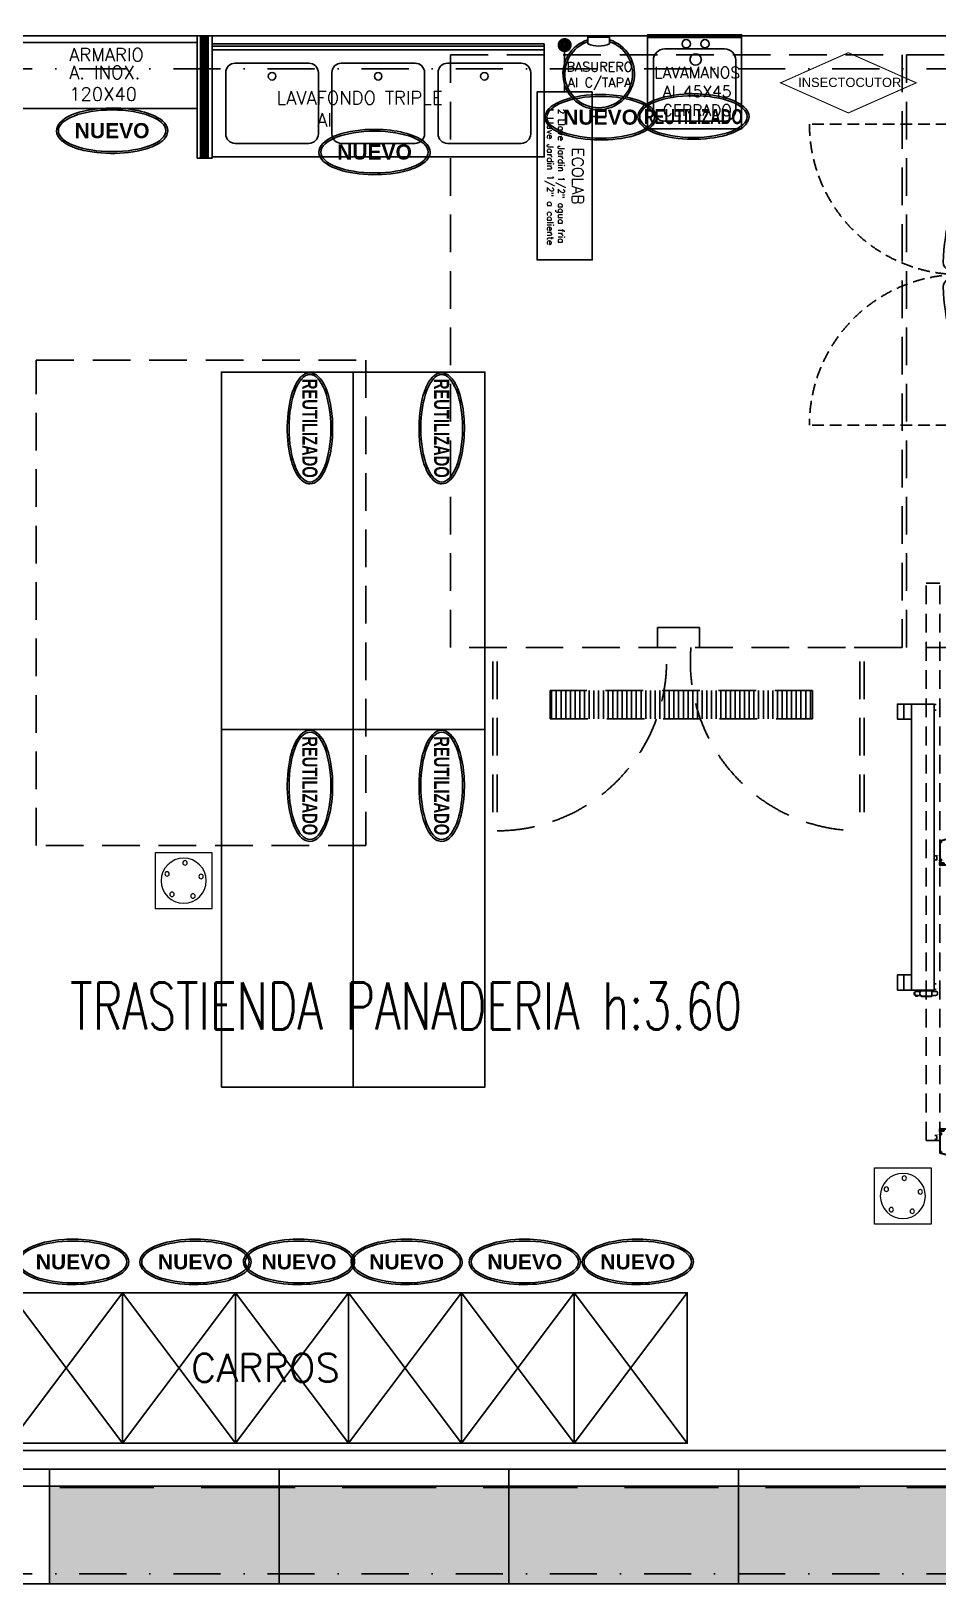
# Model space of a CAD drawing. Header units: millimetres. Extents: x 340 to 1003762, y 22 to 362022.
# Drawn here: x 556993 to 561811, y 283004 to 291257 of the extents above; entities that cross this region are included whole.
import ezdxf
from ezdxf.enums import TextEntityAlignment as Align

# ---------------------------------------------------------------- set-up
doc = ezdxf.new("R2010")
doc.units = ezdxf.units.MM
for name, pattern in [('LSBB_P_002 - PLANTA 1° NIVEL SALA DE VENTAS$0$000_ALTILLO PROPUESTA$0$HIDDEN', [0.375, 0.25, -0.125]), ('LSBB_P_002 - PLANTA 1° NIVEL SALA DE VENTAS$0$CONTINUOS', [0]), ('LSBB_P_002 - PLANTA 1° NIVEL SALA DE VENTAS$0$DASHDOT2', [0.5, 0.25, -0.125, 0, -0.125]), ('LSBB_P_002 - PLANTA 1° NIVEL SALA DE VENTAS$0$DASHED', [0.75, 0.5, -0.25]), ('LSBB_P_002 - PLANTA 1° NIVEL SALA DE VENTAS$0$HIDDEN', [0.375, 0.25, -0.125]), ('LSBB_P_002 - PLANTA 1° NIVEL SALA DE VENTAS$0$HIDDEN2', [0.1875, 0.125, -0.0625])]:
    doc.linetypes.add(name, pattern=pattern)
for name, color, linetype in [('A-DEMOLICION SV', 40, 'Continuous'), ('LSBB_P_002 - PLANTA 1° NIVEL SALA DE VENTAS$0$A-ACTIVOS NUEVOS', 20, 'Continuous'), ('LSBB_P_002 - PLANTA 1° NIVEL SALA DE VENTAS$0$A-ACTIVOS REUTILIZADOS', 7, 'Continuous'), ('LSBB_P_002 - PLANTA 1° NIVEL SALA DE VENTAS$0$A-Artefactos', 8, 'Continuous'), ('LSBB_P_002 - PLANTA 1° NIVEL SALA DE VENTAS$0$A-DEMOLICIONES', 30, 'LSBB_P_002 - PLANTA 1° NIVEL SALA DE VENTAS$0$DASHED'), ('LSBB_P_002 - PLANTA 1° NIVEL SALA DE VENTAS$0$A-Equipamiento acero inox', 8, 'Continuous'), ('LSBB_P_002 - PLANTA 1° NIVEL SALA DE VENTAS$0$A-GONDOLAS', 1, 'Continuous'), ('LSBB_P_002 - PLANTA 1° NIVEL SALA DE VENTAS$0$A-INSECTOCUTOR', 1, 'Continuous'), ('LSBB_P_002 - PLANTA 1° NIVEL SALA DE VENTAS$0$A-LAYOUT', 7, 'Continuous'), ('LSBB_P_002 - PLANTA 1° NIVEL SALA DE VENTAS$0$A-MOBILIARIO', 8, 'Continuous'), ('LSBB_P_002 - PLANTA 1° NIVEL SALA DE VENTAS$0$A-PILETAS NUEVAS', 8, 'Continuous'), ('LSBB_P_002 - PLANTA 1° NIVEL SALA DE VENTAS$0$A-PUERTAS NUEVAS', 10, 'Continuous'), ('LSBB_P_002 - PLANTA 1° NIVEL SALA DE VENTAS$0$A-SE CONSTRUYE RELLENO', 10, 'LSBB_P_002 - PLANTA 1° NIVEL SALA DE VENTAS$0$CONTINUOS'), ('LSBB_P_002 - PLANTA 1° NIVEL SALA DE VENTAS$0$A-TABIQUE', 3, 'Continuous'), ('LSBB_P_002 - PLANTA 1° NIVEL SALA DE VENTAS$0$A-Textos', 2, 'Continuous'), ('LSBB_P_002 - PLANTA 1° NIVEL SALA DE VENTAS$0$A-TRAS-EQPM', 8, 'Continuous'), ('LSBB_P_002 - PLANTA 1° NIVEL SALA DE VENTAS$0$CENEFA', 6, 'LSBB_P_002 - PLANTA 1° NIVEL SALA DE VENTAS$0$HIDDEN'), ('LSBB_P_002 - PLANTA 1° NIVEL SALA DE VENTAS$0$EJES', 8, 'LSBB_P_002 - PLANTA 1° NIVEL SALA DE VENTAS$0$DASHDOT2'), ('LSBB_P_002 - PLANTA 1° NIVEL SALA DE VENTAS$0$LAYOUT$0$A-SALA-HATCH-FERRETERIA', 130, 'Continuous'), ('LSBB_P_002 - PLANTA 1° NIVEL SALA DE VENTAS$0$LLAVES ECOLAB', 90, 'Continuous'), ('LSBB_P_002 - PLANTA 1° NIVEL SALA DE VENTAS$0$MUROS', 5, 'Continuous'), ('LSBB_P_002 - PLANTA 1° NIVEL SALA DE VENTAS$0$PUERTAS', 2, 'Continuous'), ('LSBB_P_002 - PLANTA 1° NIVEL SALA DE VENTAS$0$TABIQUE', 3, 'Continuous')]:
    doc.layers.add(name, color=color, linetype=linetype)
doc.styles.add('LSBB_P_002 - PLANTA 1° NIVEL SALA DE VENTAS$0$ARIAL', font='')
doc.styles.add('LSBB_P_002 - PLANTA 1° NIVEL SALA DE VENTAS$0$ROMANS', font='romans')
doc.styles.add('LSBB_P_002 - PLANTA 1° NIVEL SALA DE VENTAS$0$SANSSERIF', font='sas_____.pfb')
doc.styles.get('LSBB_P_002 - PLANTA 1° NIVEL SALA DE VENTAS$0$ARIAL').set_extended_font_data('Arial', bold=True)

# ---------------------------------------------------------------- blocks, each defined once
blk = doc.blocks.new('LSBB_P_002 - PLANTA 1° NIVEL SALA DE VENTAS$0$A$C6D5A0C58')
at = {"layer": 'LSBB_P_002 - PLANTA 1° NIVEL SALA DE VENTAS$0$A-ACTIVOS REUTILIZADOS', "extrusion": (0, 0, -1)}
blk.add_ellipse((0, 0), major_axis=(0.2855, 0), ratio=0.388575, dxfattribs=at)
at = {"layer": 'LSBB_P_002 - PLANTA 1° NIVEL SALA DE VENTAS$0$A-ACTIVOS REUTILIZADOS'}
blk.add_open_spline([(0.2955, 0), (0.2955, -0.021), (0.2828, -0.0409), (0.2407, -0.0737), (0.2108, -0.0875), (0.0693, -0.1291), (-0.0893, -0.1272), (-0.2453, -0.0748), (-0.2842, -0.048), (-0.3027, 0.019), (-0.2777, 0.0523), (-0.188, 0.0987), (-0.1218, 0.1143), (0.0524, 0.1263), (0.163, 0.1102), (0.2698, 0.0572), (0.2955, 0.0303), (0.2955, 0)], degree=3, knots=[0, 0, 0, 0, 0.461791, 0.461791, 0.923583, 0.923583, 2.283227, 2.283227, 3.034626, 3.034626, 3.786024, 3.786024, 4.537423, 4.537423, 5.618495, 5.618495, 6.283185, 6.283185, 6.283185, 6.283185], dxfattribs=at)
at = {"layer": 'LSBB_P_002 - PLANTA 1° NIVEL SALA DE VENTAS$0$A-ACTIVOS REUTILIZADOS', "style": 'LSBB_P_002 - PLANTA 1° NIVEL SALA DE VENTAS$0$ARIAL', "width": 0.7}
blk.add_text('REUTILIZADO', height=0.08, dxfattribs=at).set_placement((0, 0), align=Align.MIDDLE_CENTER)
blk = doc.blocks.new('LSBB_P_002 - PLANTA 1° NIVEL SALA DE VENTAS$0$A$C73AD46B8')
for p, q in [((0.5695, 0), (0.5695, 1.7641)), ((0.5875, 0), (0.5875, 1.7641))]:
    blk.add_line(p, q)
blk.add_lwpolyline([(0.6, 0), (0.6, 1.7641), (0, 1.7641), (0, 0), (0.6, 0)])
for points in [[(0.4977, 1.6424), (0.4977, 1.25, -0.414214), (0.4477, 1.2), (0.1218, 1.2, -0.414214), (0.0718, 1.25), (0.0718, 1.6424, -0.414214), (0.1218, 1.6924), (0.4477, 1.6924, -0.414214)], [(0.4977, 0.6859), (0.4977, 1.0782, 0.414214), (0.4477, 1.1282), (0.1218, 1.1282, 0.414214), (0.0718, 1.0782), (0.0718, 0.6859, 0.414214), (0.1218, 0.6359), (0.4477, 0.6359, 0.414214)], [(0.4977, 0.1218), (0.4977, 0.5141, 0.414214), (0.4477, 0.5641), (0.1218, 0.5641, 0.414214), (0.0718, 0.5141), (0.0718, 0.1218, 0.414214), (0.1218, 0.0718), (0.4477, 0.0718, 0.414214)]]:
    blk.add_lwpolyline(points, format="xyb", close=True)
for centre in [(0.4281, 1.4462), (0.4281, 0.8821), (0.4281, 0.3179)]:
    blk.add_circle(centre, 0.02)
at = {"insert": (0.3484, 2.2058), "char_height": 0.07, "width": 1.7605, "attachment_point": 1, "rotation": 270, "style": 'LSBB_P_002 - PLANTA 1° NIVEL SALA DE VENTAS$0$ROMANS'}
blk.add_mtext('\\pi0.78383;LAVAFONDO TRIPLE\\P\\pi0.42358;            AI', dxfattribs=at)
blk = doc.blocks.new('LSBB_P_002 - PLANTA 1° NIVEL SALA DE VENTAS$0$Basurero a.inox con tapa')
at = {"layer": 'LSBB_P_002 - PLANTA 1° NIVEL SALA DE VENTAS$0$A-TRAS-EQPM'}
blk.add_lwpolyline([(36217.61, -6637.72), (36217.61, -6645.33), (36213.95, -6645.33), (36213.95, -6637.72)], close=True, dxfattribs=at)
blk.add_lwpolyline([(36252.54, -6635.72), (36256.2, -6635.72), (36256.2, -6647.33), (36252.54, -6647.33)], dxfattribs=at)
at = {"layer": 'LSBB_P_002 - PLANTA 1° NIVEL SALA DE VENTAS$0$A-TRAS-EQPM', "ltscale": 3}
for radius, start, end in [(19, 17.78704, 342.21296), (18, 18.81122, 341.18878)]:
    blk.add_arc((36236.61, -6641.52), radius, start, end, dxfattribs=at)
at = {"layer": 'LSBB_P_002 - PLANTA 1° NIVEL SALA DE VENTAS$0$A-TRAS-EQPM'}
blk.add_arc((36266.36, -6641.52), 14.99, 157.22119, 202.77881, dxfattribs=at)
blk = doc.blocks.new('LSBB_P_002 - PLANTA 1° NIVEL SALA DE VENTAS$0$BAS')
at = {"layer": 'LSBB_P_002 - PLANTA 1° NIVEL SALA DE VENTAS$0$A-TRAS-EQPM', "linetype": 'Continuous', "extrusion": (0, 0, -1), "xscale": 0.01, "yscale": 0.01, "zscale": -0.01}
blk.add_blockref('LSBB_P_002 - PLANTA 1° NIVEL SALA DE VENTAS$0$Basurero a.inox con tapa', (-813.2584, 115.2507), dxfattribs=at)
at = {"layer": 'LSBB_P_002 - PLANTA 1° NIVEL SALA DE VENTAS$0$A-MOBILIARIO', "ltscale": 0.25, "insert": (450.9047, 48.8395), "char_height": 0.05, "width": 1.146377, "attachment_point": 5, "rotation": 90, "style": 'LSBB_P_002 - PLANTA 1° NIVEL SALA DE VENTAS$0$ROMANS'}
blk.add_mtext('\\A1;BASURERO\\PAI C/TAPA', dxfattribs=at)
blk = doc.blocks.new('LSBB_P_002 - PLANTA 1° NIVEL SALA DE VENTAS$0$A$C529333AF')
at = {"layer": 'LSBB_P_002 - PLANTA 1° NIVEL SALA DE VENTAS$0$A-ACTIVOS NUEVOS', "extrusion": (0, 0, -1)}
blk.add_ellipse((0, 0), major_axis=(0.2855, 0), ratio=0.388575, dxfattribs=at)
at = {"layer": 'LSBB_P_002 - PLANTA 1° NIVEL SALA DE VENTAS$0$A-ACTIVOS NUEVOS'}
blk.add_open_spline([(0.2955, 0), (0.2955, -0.021), (0.2828, -0.0409), (0.2407, -0.0737), (0.2108, -0.0875), (0.0693, -0.1291), (-0.0893, -0.1272), (-0.2453, -0.0748), (-0.2842, -0.048), (-0.3027, 0.019), (-0.2777, 0.0523), (-0.188, 0.0987), (-0.1218, 0.1143), (0.0524, 0.1263), (0.163, 0.1102), (0.2698, 0.0572), (0.2955, 0.0303), (0.2955, 0)], degree=3, knots=[0, 0, 0, 0, 0.461791, 0.461791, 0.923583, 0.923583, 2.283227, 2.283227, 3.034626, 3.034626, 3.786024, 3.786024, 4.537423, 4.537423, 5.618495, 5.618495, 6.283185, 6.283185, 6.283185, 6.283185], dxfattribs=at)
at = {"layer": 'LSBB_P_002 - PLANTA 1° NIVEL SALA DE VENTAS$0$A-ACTIVOS NUEVOS', "insert": (0, 0), "char_height": 0.08, "attachment_point": 5, "style": 'LSBB_P_002 - PLANTA 1° NIVEL SALA DE VENTAS$0$ARIAL'}
blk.add_mtext_dynamic_manual_height_columns('NUEVO', width=0.536552, gutter_width=0.7, heights=[0], dxfattribs=at)
blk = doc.blocks.new('LSBB_P_002 - PLANTA 1° NIVEL SALA DE VENTAS$0$A$C5D5E3A85')
at = {"color": 0, "linetype": 'ByBlock', "extrusion": (-1, -4e-16, 0)}
for p, q in [((0.8506, 0.252), (0.8506, 0.232)), ((0.8726, 0.232), (0.8726, 0.252)), ((0.8446, 0.228), (0.8489, 0.228)), ((0.8446, 0.172), (0.8446, 0.228)), ((0.8496, 0.172), (0.8446, 0.172)), ((0.8476, 0.222), (0.8476, 0.174)), ((0.8736, 0.172), (0.8496, 0.172)), ((0.8506, 0.2307), (0.8506, 0.232)), ((0.8506, 0.172), (0.8506, 0.152)), ((0.8726, 0.2307), (0.8726, 0.232)), ((0.8726, 0.152), (0.8726, 0.172)), ((0.8796, 0.172), (0.8736, 0.172)), ((0.8742, 0.228), (0.8796, 0.228)), ((0.8756, 0.222), (0.8756, 0.174))]:
    blk.add_line(p, q, dxfattribs=at)
at = {"color": 0, "linetype": 'ByBlock'}
for p, q in [((0.9596, 0.32), (0.8796, 0.32)), ((2.3993, 0.32), (2.3193, 0.32)), ((2.3993, 0.28), (2.3193, 0.28)), ((2.3993, 0.16), (2.3993, 0.28)), ((0.8796, 0.16), (0.8796, 0.24)), ((0.0865, 0.1555), (0.0865, 0.146)), ((0.1069, 0.146), (0.0865, 0.146)), ((0.1069, 0.1555), (0.1069, 0.146)), ((0.8818, 0.16), (0.9118, 0.16)), ((0.8818, 0.1485), (0.8818, 0.16)), ((0.9118, 0.1485), (0.9118, 0.16)), ((1.572, 0.1555), (1.572, 0.146)), ((1.572, 0.146), (1.5924, 0.146)), ((1.5924, 0.1555), (1.5924, 0.146)), ((2.367, 0.1485), (2.367, 0.16)), ((2.397, 0.1485), (2.397, 0.16))]:
    blk.add_line(p, q, dxfattribs=at)
for p, q in [((0.8796, 0.28), (2.3993, 0.28)), ((0.8796, 0.16), (2.3993, 0.16))]:
    blk.add_line(p, q)
at = {"color": 8, "linetype": 'LSBB_P_002 - PLANTA 1° NIVEL SALA DE VENTAS$0$HIDDEN2', "ltscale": 0.8}
for p, q in [((0.0796, 0.2016), (3.0425, 0.2016)), ((0.0796, 0.2016), (0.0796, 0.13)), ((3.0425, 0.2016), (3.0425, 0.13)), ((0.0796, 0.13), (3.0425, 0.13)), ((0.1459, 0.08), (1.5425, 0.08))]:
    blk.add_line(p, q, dxfattribs=at)
at = {"color": 0, "linetype": 'ByBlock', "ltscale": 5}
for p, q in [((0.1425, 0), (0.1425, 0.08)), ((1.5425, 0), (1.5425, 0.08))]:
    blk.add_line(p, q, dxfattribs=at)
at = {"color": 0, "linetype": 'ByBlock'}
for points in [[(0.8796, 0.28), (0.8796, 0.355), (0.9596, 0.355), (0.9596, 0.28)], [(2.3193, 0.28), (2.3193, 0.355), (2.3993, 0.355), (2.3993, 0.28)], [(0.8796, 0.24), (0.8796, 0.28)]]:
    blk.add_lwpolyline(points, dxfattribs=at)
for points in [[(0.0134, 0.1225), (0.0208, 0.1225, -0.343826), (0.0212, 0.1221), (0.0212, 0.1214, -0.414214), (0.0208, 0.121), (0.0131, 0.121, 0.336332), (0.0129, 0.1209), (0.0022, 0.0826, 0.496634), (0.0027, 0.082), (0.0105, 0.082, 0.414214), (0.011, 0.0825), (0.011, 0.0865, -0.414214), (0.0125, 0.088), (0.0164, 0.088, -0.414214), (0.017, 0.0874), (0.017, 0.0871, -0.414214), (0.0164, 0.0865), (0.013, 0.0865, 0.414214), (0.0125, 0.086), (0.0125, 0.0825, 0.414214), (0.013, 0.082), (0.0189, 0.082, -0.414214), (0.0195, 0.0814), (0.0195, 0.0806, -0.414214), (0.0189, 0.08), (0.0014, 0.08, -0.496634), (0, 0.0819), (0.0132, 0.1289, -0.336332), (0.0146, 0.13), (0.125, 0.13, -0.414214), (0.1265, 0.1285), (0.1265, 0.1245, 0.414214), (0.127, 0.124), (0.13, 0.124, -0.414214), (0.1315, 0.1225), (0.1315, 0.1095, 0.414214), (0.132, 0.109), (0.138, 0.109, 0.674073), (0.1385, 0.1095), (0.1385, 0.1225, -0.414214), (0.14, 0.124), (0.141, 0.124, -0.414214), (0.1425, 0.1225), (0.1425, 0.0815, -0.414214), (0.141, 0.08), (0.1231, 0.08, -0.414214), (0.1225, 0.0806), (0.1225, 0.0814, -0.414214), (0.1231, 0.082), (0.129, 0.082, 0.414214), (0.1295, 0.0825), (0.1295, 0.086, 0.414214), (0.129, 0.0865), (0.1256, 0.0865, -0.414214), (0.125, 0.0871), (0.125, 0.0874, -0.414214), (0.1256, 0.088), (0.1295, 0.088, -0.414214), (0.131, 0.0865), (0.131, 0.0825, 0.414214), (0.1315, 0.082), (0.14, 0.082, 0.414214), (0.1405, 0.0825), (0.1405, 0.1065, 0.414214), (0.14, 0.107), (0.131, 0.107, -0.414214), (0.1295, 0.1085), (0.1295, 0.1215, 0.414214), (0.129, 0.122), (0.126, 0.122, -0.414214), (0.1245, 0.1235), (0.1245, 0.1275, 0.414214), (0.124, 0.128), (0.1195, 0.128, 0.414214), (0.119, 0.1275), (0.119, 0.1225, -0.414214), (0.1175, 0.121), (0.1106, 0.121, -0.414214), (0.11, 0.1216), (0.11, 0.1224, -0.414214), (0.1106, 0.123), (0.1165, 0.123, 0.414214), (0.117, 0.1235), (0.117, 0.1275, 0.414214), (0.1165, 0.128), (0.0153, 0.128, 0.336332), (0.0148, 0.1276), (0.0134, 0.1225)], [(1.6716, 0.1225), (1.6642, 0.1225, 0.343826), (1.6638, 0.1221), (1.6638, 0.1214, 0.414214), (1.6642, 0.121), (1.6719, 0.121, -0.336332), (1.6721, 0.1209), (1.6828, 0.0826, -0.496634), (1.6823, 0.082), (1.6745, 0.082, -0.414214), (1.674, 0.0825), (1.674, 0.0865, 0.414214), (1.6725, 0.088), (1.6686, 0.088, 0.414214), (1.668, 0.0874), (1.668, 0.0871, 0.414214), (1.6686, 0.0865), (1.672, 0.0865, -0.414214), (1.6725, 0.086), (1.6725, 0.0825, -0.414214), (1.672, 0.082), (1.6661, 0.082, 0.414214), (1.6655, 0.0814), (1.6655, 0.0806, 0.414214), (1.6661, 0.08), (1.6836, 0.08, 0.496634), (1.685, 0.0819), (1.6719, 0.1289, 0.336332), (1.6704, 0.13), (1.56, 0.13, 0.414214), (1.5585, 0.1285), (1.5585, 0.1245, -0.414214), (1.558, 0.124), (1.555, 0.124, 0.414214), (1.5535, 0.1225), (1.5535, 0.1095, -0.414214), (1.553, 0.109), (1.547, 0.109, -0.674073), (1.5465, 0.1095), (1.5465, 0.1225, 0.414214), (1.545, 0.124), (1.544, 0.124, 0.414214), (1.5425, 0.1225), (1.5425, 0.0815, 0.414214), (1.544, 0.08), (1.5619, 0.08, 0.414214), (1.5625, 0.0806), (1.5625, 0.0814, 0.414214), (1.5619, 0.082), (1.556, 0.082, -0.414214), (1.5555, 0.0825), (1.5555, 0.086, -0.414214), (1.556, 0.0865), (1.5594, 0.0865, 0.414214), (1.56, 0.0871), (1.56, 0.0874, 0.414214), (1.5594, 0.088), (1.5555, 0.088, 0.414214), (1.554, 0.0865), (1.554, 0.0825, -0.414214), (1.5535, 0.082), (1.545, 0.082, -0.414214), (1.5445, 0.0825), (1.5445, 0.1065, -0.414214), (1.545, 0.107), (1.554, 0.107, 0.414214), (1.5555, 0.1085), (1.5555, 0.1215, -0.414214), (1.556, 0.122), (1.559, 0.122, 0.414214), (1.5605, 0.1235), (1.5605, 0.1275, -0.414214), (1.561, 0.128), (1.5655, 0.128, -0.414214), (1.566, 0.1275), (1.566, 0.1225, 0.414214), (1.5675, 0.121), (1.5744, 0.121, 0.414214), (1.575, 0.1216), (1.575, 0.1224, 0.414214), (1.5744, 0.123), (1.5685, 0.123, -0.414214), (1.568, 0.1235), (1.568, 0.1275, -0.414214), (1.5685, 0.128), (1.6697, 0.128, -0.336332), (1.6702, 0.1276), (1.6716, 0.1225)]]:
    blk.add_lwpolyline(points, format="xyb", dxfattribs=at)
at = {"color": 0, "linetype": 'ByBlock', "const_width": 0.0017}
for points in [[(0.0812, 0.1565), (0.0869, 0.1565)], [(0.084, 0.1565), (0.084, 0.1289)], [(0.1123, 0.1565), (0.1066, 0.1565)], [(0.1094, 0.1565), (0.1094, 0.1289)], [(1.5665, 0.1565), (1.5723, 0.1565)], [(1.5694, 0.1565), (1.5694, 0.1289)], [(1.5977, 0.1565), (1.5919, 0.1565)], [(1.5948, 0.1565), (1.5948, 0.1289)]]:
    blk.add_lwpolyline(points, dxfattribs=at)
at = {"color": 0, "linetype": 'ByBlock'}
for points in [[(0.126, 0.1303), (0.126, 0.1303, -0.346184), (0.127, 0.1312), (0.14, 0.1312, -0.414214), (0.143, 0.1282), (0.143, 0.1241, 0.093021), (0.1412, 0.1244), (0.1398, 0.1244, 0.315183), (0.1375, 0.1221), (0.1375, 0.1221), (0.1382, 0.1221, -0.414214), (0.1385, 0.1218), (0.1385, 0.1191, -0.414214), (0.1365, 0.1171), (0.133, 0.1171, -0.414214), (0.1315, 0.1186), (0.1315, 0.1214, -0.414214), (0.1322, 0.1221), (0.1325, 0.1221, 0.414214), (0.133, 0.1226), (0.133, 0.1226, 0.414214), (0.1315, 0.1241), (0.13, 0.1241, -0.414214), (0.127, 0.1272), (0.127, 0.1292, 0.31619)], [(0.135, 0.1191), (0.1354, 0.1191, 0.414214), (0.1357, 0.1194), (0.1357, 0.1238, 0.414214), (0.1354, 0.1241), (0.135, 0.1241, 0.414214), (0.1347, 0.1238), (0.1347, 0.1194, 0.414214)], [(1.559, 0.1303), (1.559, 0.1303, 0.346184), (1.558, 0.1312), (1.545, 0.1312, 0.414214), (1.542, 0.1282), (1.542, 0.1241, -0.093021), (1.5438, 0.1244), (1.5453, 0.1244, -0.315183), (1.5475, 0.1221), (1.5475, 0.1221), (1.5468, 0.1221, 0.414214), (1.5465, 0.1218), (1.5465, 0.1191, 0.414214), (1.5485, 0.1171), (1.552, 0.1171, 0.414214), (1.5535, 0.1186), (1.5535, 0.1214, 0.414214), (1.5528, 0.1221), (1.5525, 0.1221, -0.414214), (1.552, 0.1226), (1.552, 0.1226, -0.414214), (1.5535, 0.1241), (1.555, 0.1241, 0.414214), (1.558, 0.1272), (1.558, 0.1292, -0.31619)], [(1.55, 0.1191), (1.5496, 0.1191, -0.414214), (1.5493, 0.1194), (1.5493, 0.1238, -0.414214), (1.5496, 0.1241), (1.55, 0.1241, -0.414214), (1.5503, 0.1238), (1.5503, 0.1194, -0.414214)]]:
    blk.add_lwpolyline(points, format="xyb", close=True, dxfattribs=at)
for centre, radius, start, end in [((0.8616, 0.252), 0.014, 90, 218.21321), ((0.8616, 0.252), 0.011, 90, 180), ((0.8616, 0.252), 0.014, 321.78679, 90), ((0.8616, 0.252), 0.011, 0, 90), ((0.8616, 0.222), 0.014, 0, 180), ((0.8496, 0.174), 0.002, 180, 270), ((0.8736, 0.174), 0.002, 270, 0), ((0.8616, 0.152), 0.011, 180, 0)]:
    blk.add_arc(centre, radius, start, end, dxfattribs=at)
blk = doc.blocks.new('LSBB_P_002 - PLANTA 1° NIVEL SALA DE VENTAS$0$PPL doble')
at = {"layer": 'LSBB_P_002 - PLANTA 1° NIVEL SALA DE VENTAS$0$PUERTAS'}
for p, q in [((0, -0.1323), (0, 0)), ((0.1002, 0), (0, 0)), ((0.1002, -0.1323), (0.1002, 0)), ((1.6985, -0.1323), (1.6985, 0)), ((1.6985, 0), (1.7987, 0)), ((1.7987, -0.1323), (1.7987, 0)), ((0.1002, -0.1323), (0, -0.1323)), ((1.6985, -0.1323), (1.7987, -0.1323))]:
    blk.add_line(p, q, dxfattribs=at)
at = {"layer": 'LSBB_P_002 - PLANTA 1° NIVEL SALA DE VENTAS$0$PUERTAS', "color": 8, "linetype": 'LSBB_P_002 - PLANTA 1° NIVEL SALA DE VENTAS$0$HIDDEN2', "ltscale": 0.5}
for p, q in [((0.1002, 0), (1.6985, 0)), ((0.1002, -0.1323), (1.6985, -0.1323))]:
    blk.add_line(p, q, dxfattribs=at)
at = {"layer": 'LSBB_P_002 - PLANTA 1° NIVEL SALA DE VENTAS$0$PUERTAS', "color": 2, "ltscale": 0.5}
for p, q in [((0.1582, -0.0733), (0.1582, -0.0535)), ((0.8994, -0.0535), (0.1582, -0.0535)), ((0.8994, -0.0733), (0.1582, -0.0733)), ((0.8994, -0.0733), (0.8994, -0.0535)), ((0.8994, -0.0733), (0.8994, -0.0535)), ((0.8994, -0.0733), (0.8994, -0.0535)), ((0.8994, -0.0733), (0.8994, -0.0535)), ((0.8994, -0.0535), (1.6406, -0.0535)), ((0.8994, -0.0733), (1.6406, -0.0733)), ((1.6406, -0.0733), (1.6406, -0.0535))]:
    blk.add_line(p, q, dxfattribs=at)
at = {"layer": 'LSBB_P_002 - PLANTA 1° NIVEL SALA DE VENTAS$0$PUERTAS', "color": 4}
for p, q in [((0.2328, -0.0463), (0.2328, -0.0535)), ((0.2328, -0.0463), (0.3107, -0.0463)), ((0.2328, -0.0805), (0.2328, -0.0733)), ((0.2328, -0.0805), (0.3107, -0.0805)), ((1.566, -0.0463), (1.488, -0.0463)), ((1.566, -0.0805), (1.488, -0.0805)), ((1.566, -0.0463), (1.566, -0.0535)), ((1.566, -0.0805), (1.566, -0.0733))]:
    blk.add_line(p, q, dxfattribs=at)
at = {"layer": 'LSBB_P_002 - PLANTA 1° NIVEL SALA DE VENTAS$0$PUERTAS', "color": 8, "linetype": 'LSBB_P_002 - PLANTA 1° NIVEL SALA DE VENTAS$0$HIDDEN2', "ltscale": 0.5}
for points in [[(0.1002, 0), (0.1002, 0.733)], [(1.6985, 0), (1.6985, 0.733)], [(0.1002, -0.1323), (0.1002, -0.8653)], [(1.6985, -0.1323), (1.6985, -0.8653)]]:
    blk.add_lwpolyline(points, dxfattribs=at)
at = {"layer": 'LSBB_P_002 - PLANTA 1° NIVEL SALA DE VENTAS$0$PUERTAS', "color": 4, "elevation": 0.0106}
for points in [[(0.2328, -0.0733), (0.2328, -0.0825), (0.1337, -0.0825), (0.1337, -0.0446), (0.2328, -0.0446), (0.2328, -0.0535)], [(1.566, -0.0733), (1.566, -0.0825), (1.6651, -0.0825), (1.6651, -0.0446), (1.566, -0.0446), (1.566, -0.0535)]]:
    blk.add_lwpolyline(points, dxfattribs=at)
at = {"layer": 'LSBB_P_002 - PLANTA 1° NIVEL SALA DE VENTAS$0$PUERTAS', "color": 4}
for centre in [(0.1167, -0.0634, 0.0106), (1.6821, -0.0634, 0.0106)]:
    blk.add_circle(centre, 0.0099, dxfattribs=at)
at = {"layer": 'LSBB_P_002 - PLANTA 1° NIVEL SALA DE VENTAS$0$PUERTAS', "color": 8, "linetype": 'LSBB_P_002 - PLANTA 1° NIVEL SALA DE VENTAS$0$HIDDEN2', "ltscale": 0.5}
for centre, start, end in [((0.1002, -0.0661), 0.19691, 90), ((1.6986, -0.0662), 90.00174, 179.80067), ((0.1002, -0.0661), 270, 359.80309), ((1.6986, -0.0661), 180.19933, 269.99826)]:
    blk.add_arc(centre, 0.7992, start, end, dxfattribs=at)
at = {"layer": 'LSBB_P_002 - PLANTA 1° NIVEL SALA DE VENTAS$0$PUERTAS', "color": 4}
for centre, radius, start, end in [((0.9126, -1.451, 0.0106), 1.4824, 93.06876, 103.02898), ((0.8315, -0.0194, 0.0106), 0.0486, 315.44758, 87.93215), ((0.9672, -0.0194, 0.0106), 0.0486, 92.06785, 224.55242), ((0.8861, -1.451, 0.0106), 1.4824, 76.97102, 86.93124), ((0.2042, 1.6036, 0.0106), 1.6533, 273.69384, 283.08232), ((0.2042, -1.7304, 0.0106), 1.6533, 76.91768, 86.30616), ((0.8315, -0.1074, 0.0106), 0.0486, 272.06785, 44.55242), ((0.9672, -0.1074, 0.0106), 0.0486, 135.44758, 267.93215), ((1.5945, 1.6036, 0.0106), 1.6533, 256.91768, 266.30616), ((1.5945, -1.7304, 0.0106), 1.6533, 93.69384, 103.08232), ((0.9126, 1.3242, 0.0106), 1.4824, 256.97102, 266.93124), ((0.8861, 1.3242, 0.0106), 1.4824, 273.06876, 283.02898)]:
    blk.add_arc(centre, radius, start, end, dxfattribs=at)
blk = doc.blocks.new('LSBB_P_002 - PLANTA 1° NIVEL SALA DE VENTAS$0$A$C69995B83')
at = {"linetype": 'Continuous', "lineweight": 20}
for p, q in [((0, 0), (-0.3, 0)), ((-0.3, 0), (-0.3, -0.3)), ((0, -0.3), (0, 0)), ((-0.3, -0.3), (0, -0.3))]:
    blk.add_line(p, q, dxfattribs=at)
at = {"linetype": 'Continuous', "lineweight": 20, "const_width": 0.00333}
blk.add_lwpolyline([(-0.3, -0.3), (-0.3, 0), (0, 0), (0, -0.3)], close=True, dxfattribs=at)
at = {"linetype": 'Continuous', "lineweight": 20}
for centre, radius in [((-0.15, -0.15), 0.1199), ((-0.1863, -0.062), 0.0117), ((-0.0775, -0.0883), 0.0117), ((-0.2449, -0.1573), 0.0117), ((-0.2449, -0.1573), 0.0117), ((-0.1724, -0.2425), 0.0117), ((-0.0689, -0.1999), 0.0117)]:
    blk.add_circle(centre, radius, dxfattribs=at)
blk = doc.blocks.new('LSBB_P_002 - PLANTA 1° NIVEL SALA DE VENTAS$0$A$C0C504C7A')
at = {"const_width": 0.0089}
blk.add_lwpolyline([(0.001, 0.585), (0.261, 0), (0.001, -0.586), (-0.259, 0)], close=True, dxfattribs=at)
at = {"style": 'LSBB_P_002 - PLANTA 1° NIVEL SALA DE VENTAS$0$SANSSERIF'}
blk.add_text('INSECTOCUTOR', height=0.07969, rotation=270, dxfattribs=at).set_placement((-0.035, -0.012), align=Align.CENTER)
blk = doc.blocks.new('LSBB_P_002 - PLANTA 1° NIVEL SALA DE VENTAS$0$LLAVE ECOLAB')
at = {"layer": 'LSBB_P_002 - PLANTA 1° NIVEL SALA DE VENTAS$0$LLAVES ECOLAB', "color": 8}
blk.add_lwpolyline([(-1.5014, 0.5435), (-1.5014, 1.4369), (-1.2086, 1.4369), (-1.2086, 0.5435)], close=True, dxfattribs=at)
for points in [[(-1.355, 0.5435), (-1.355, 0.2948)], [(-1.355, 0.5107), (-1.355, 0.2948)]]:
    blk.add_lwpolyline(points, dxfattribs=at)
at = {"layer": 'LSBB_P_002 - PLANTA 1° NIVEL SALA DE VENTAS$0$LLAVES ECOLAB', "color": 8, "const_width": 0.035}
blk.add_lwpolyline([(-1.375, 0.2948, 1), (-1.335, 0.2948, 1)], format="xyb", close=True, dxfattribs=at)
blk.add_lwpolyline([(-1.375, 0.2948, 1), (-1.335, 0.2948, 1)], format="xyb", close=True, dxfattribs=at)
at = {"layer": 'LSBB_P_002 - PLANTA 1° NIVEL SALA DE VENTAS$0$A-MOBILIARIO', "ltscale": 0.25, "insert": (-1.3522, 0.9916), "char_height": 0.06, "width": 1.146377, "attachment_point": 5, "rotation": 90, "style": 'LSBB_P_002 - PLANTA 1° NIVEL SALA DE VENTAS$0$ROMANS'}
blk.add_mtext('\\A1;ECOLAB\\P{\\H0.58333x;2 Llave Jardin 1/2" agua fria\\P1 Llave Jardin 1/2" a caliente}', dxfattribs=at)
blk = doc.blocks.new('LSBB_P_002 - PLANTA 1° NIVEL SALA DE VENTAS$0$LAYOUT$0$REF-LAYOUT N+0.00 E 03$0$REF-LAYOUT N+0.00 E 02$0$G. 122 X 52')
at = {"ltscale": 3}
blk.add_hatch(color=256, dxfattribs=at).paths.add_polyline_path([(6150.7585, -1137.4688), (6149.5385, -1137.4688), (6149.5385, -1137.9888), (6150.7585, -1137.9888)])
at = {"layer": 'LSBB_P_002 - PLANTA 1° NIVEL SALA DE VENTAS$0$A-GONDOLAS', "ltscale": 3}
for points in [[(6150.7585, -1137.4688), (6149.5385, -1137.4688), (6149.5385, -1137.3788), (6150.7585, -1137.3788), (6150.7585, -1137.4688)], [(6150.7585, -1137.4688), (6149.5385, -1137.4688), (6149.5385, -1137.9888), (6150.7585, -1137.9888), (6150.7585, -1137.4688)]]:
    blk.add_lwpolyline(points, dxfattribs=at)
blk = doc.blocks.new('LSBB_P_002 - PLANTA 1° NIVEL SALA DE VENTAS$0$SVLY')
at = {"layer": 'LSBB_P_002 - PLANTA 1° NIVEL SALA DE VENTAS$0$A-GONDOLAS', "ltscale": 3}
for points in [[(979.7095, 297.6323), (980.3095, 297.6323), (980.3095, 297.7223), (979.7095, 297.7223), (979.7095, 297.6323)], [(979.7095, 297.6323), (980.3095, 297.6323), (980.3095, 297.1123), (979.7095, 297.1123), (979.7095, 297.6323)]]:
    blk.add_lwpolyline(points, dxfattribs=at)
at = {"layer": 'LSBB_P_002 - PLANTA 1° NIVEL SALA DE VENTAS$0$LAYOUT$0$A-SALA-HATCH-FERRETERIA', "xscale": -1}
for p in [(7131.068, 1435.1011), (7132.288, 1435.1011), (7133.508, 1435.1011), (7134.728, 1435.1011)]:
    blk.add_blockref('LSBB_P_002 - PLANTA 1° NIVEL SALA DE VENTAS$0$LAYOUT$0$REF-LAYOUT N+0.00 E 03$0$REF-LAYOUT N+0.00 E 02$0$G. 122 X 52', p, dxfattribs=at)
blk = doc.blocks.new('LSBB_P_002 - PLANTA 1° NIVEL SALA DE VENTAS$0$DEMOL')
at = {"layer": 'LSBB_P_002 - PLANTA 1° NIVEL SALA DE VENTAS$0$A-DEMOLICIONES', "linetype": 'LSBB_P_002 - PLANTA 1° NIVEL SALA DE VENTAS$0$000_ALTILLO PROPUESTA$0$HIDDEN', "ltscale": 0.8}
for p, q in [((982.4395, 305.24), (984.8395, 305.24)), ((982.4395, 302.09), (982.4395, 305.24)), ((984.8395, 305.24), (984.8395, 302.09)), ((984.863, 305.24), (987.263, 305.24)), ((984.863, 302.09), (984.863, 305.24)), ((980.2395, 303.6165), (981.9895, 303.6165)), ((980.2395, 301.0365), (980.2395, 303.6165)), ((980.2395, 303.6165), (981.9895, 303.6165)), ((980.2395, 301.0365), (980.2395, 303.6165)), ((981.9895, 303.6165), (981.9895, 301.0365)), ((981.9895, 303.6165), (981.9895, 301.0365)), ((983.5395, 302.09), (983.5395, 302.195)), ((983.7395, 302.195), (983.5395, 302.195)), ((983.763, 302.195), (983.563, 302.195)), ((983.763, 302.09), (983.763, 302.195)), ((984.8395, 302.09), (982.4395, 302.09)), ((982.6645, 302.09), (982.6945, 302.09)), ((982.688, 302.09), (982.718, 302.09)), ((984.6145, 302.09), (984.5845, 302.09)), ((984.638, 302.09), (984.608, 302.09)), ((987.263, 302.09), (984.863, 302.09)), ((982.6645, 302.015), (982.6645, 301.115)), ((982.688, 302.015), (982.688, 301.115)), ((984.6145, 302.015), (984.6145, 301.115)), ((984.638, 302.015), (984.638, 301.115)), ((984.364, 301.86), (982.97, 301.86)), ((982.97, 301.86), (982.97, 301.71)), ((982.9773, 301.71), (982.9773, 301.86)), ((983.0023, 301.71), (983.0023, 301.86)), ((983.0273, 301.71), (983.0273, 301.86)), ((983.0523, 301.71), (983.0523, 301.86)), ((983.0773, 301.71), (983.0773, 301.86)), ((983.1023, 301.71), (983.1023, 301.86)), ((983.1273, 301.71), (983.1273, 301.86)), ((983.1523, 301.71), (983.1523, 301.86)), ((983.1773, 301.71), (983.1773, 301.86)), ((983.2023, 301.71), (983.2023, 301.86)), ((983.2273, 301.71), (983.2273, 301.86)), ((983.2523, 301.71), (983.2523, 301.86)), ((983.2773, 301.71), (983.2773, 301.86)), ((983.3023, 301.71), (983.3023, 301.86)), ((983.3273, 301.71), (983.3273, 301.86)), ((983.3523, 301.71), (983.3523, 301.86)), ((983.3773, 301.71), (983.3773, 301.86)), ((983.4023, 301.71), (983.4023, 301.86)), ((983.4273, 301.71), (983.4273, 301.86)), ((983.4523, 301.71), (983.4523, 301.86)), ((983.4773, 301.71), (983.4773, 301.86)), ((983.5023, 301.71), (983.5023, 301.86)), ((983.5273, 301.71), (983.5273, 301.86)), ((983.5523, 301.71), (983.5523, 301.86)), ((983.5773, 301.71), (983.5773, 301.86)), ((983.6023, 301.71), (983.6023, 301.86)), ((983.6273, 301.71), (983.6273, 301.86)), ((983.6523, 301.71), (983.6523, 301.86)), ((983.6773, 301.71), (983.6773, 301.86)), ((983.7023, 301.71), (983.7023, 301.86)), ((983.7273, 301.71), (983.7273, 301.86)), ((983.7523, 301.71), (983.7523, 301.86)), ((983.7773, 301.71), (983.7773, 301.86)), ((983.8023, 301.71), (983.8023, 301.86)), ((983.8273, 301.71), (983.8273, 301.86)), ((983.8523, 301.71), (983.8523, 301.86)), ((983.8773, 301.71), (983.8773, 301.86)), ((983.9023, 301.71), (983.9023, 301.86)), ((983.9273, 301.71), (983.9273, 301.86)), ((983.9523, 301.71), (983.9523, 301.86)), ((983.9773, 301.71), (983.9773, 301.86)), ((984.0023, 301.71), (984.0023, 301.86)), ((984.0273, 301.71), (984.0273, 301.86)), ((984.0523, 301.71), (984.0523, 301.86)), ((984.0773, 301.71), (984.0773, 301.86)), ((984.1023, 301.71), (984.1023, 301.86)), ((984.1273, 301.71), (984.1273, 301.86)), ((984.1523, 301.71), (984.1523, 301.86)), ((984.1773, 301.71), (984.1773, 301.86)), ((984.2023, 301.71), (984.2023, 301.86)), ((984.2273, 301.71), (984.2273, 301.86)), ((984.2523, 301.71), (984.2523, 301.86)), ((984.2773, 301.71), (984.2773, 301.86)), ((984.3023, 301.71), (984.3023, 301.86)), ((984.3273, 301.71), (984.3273, 301.86)), ((984.3523, 301.71), (984.3523, 301.86)), ((984.364, 301.71), (984.364, 301.86)), ((982.97, 301.71), (984.364, 301.71)), ((981.9895, 301.0365), (980.2395, 301.0365)), ((981.9895, 301.0365), (980.2395, 301.0365))]:
    blk.add_line(p, q, dxfattribs=at)
for centre, start, end in [((982.688, 302.015), 270, 4.78019), ((984.6145, 302.015), 175.21981, 270)]:
    blk.add_arc(centre, 0.9, start, end, dxfattribs=at)
blk = doc.blocks.new('LSBB_P_002 - PLANTA 1° NIVEL SALA DE VENTAS', base_point=(223.5696, 14.2202))
at = {"layer": 'LSBB_P_002 - PLANTA 1° NIVEL SALA DE VENTAS$0$A-Artefactos', "ltscale": 2}
blk.add_line((783.487, 305.3456), (783.687, 305.3456), dxfattribs=at)
at = {"layer": 'LSBB_P_002 - PLANTA 1° NIVEL SALA DE VENTAS$0$A-Artefactos'}
for p, q in [((783.987, 305.3306), (783.487, 305.3306)), ((783.5182, 304.9464), (783.5182, 305.2106)), ((783.8957, 305.2706), (783.5782, 305.2706)), ((783.9557, 304.9464), (783.9557, 305.2106)), ((783.8957, 304.8864), (783.5782, 304.8864))]:
    blk.add_line(p, q, dxfattribs=at)
blk.add_lwpolyline([(783.487, 304.8456), (783.487, 305.3456), (783.987, 305.3456), (783.987, 304.8456)], close=True, dxfattribs=at)
for centre, radius in [((783.6929, 305.2982), 0.0225), ((783.7923, 305.2982), 0.0225), ((783.7426, 305.2145), 0.03)]:
    blk.add_circle(centre, radius, dxfattribs=at)
for centre, start, end in [((783.5782, 305.2106), 90, 180), ((783.8957, 305.2106), 0, 90), ((783.5782, 304.9464), 180, 270), ((783.8957, 304.9464), 270, 0)]:
    blk.add_arc(centre, 0.06, start, end, dxfattribs=at)
at = {"layer": 'LSBB_P_002 - PLANTA 1° NIVEL SALA DE VENTAS$0$A-Equipamiento acero inox'}
for p, q in [((780.698, 298.6602), (780.098, 297.8602)), ((780.698, 297.8602), (780.098, 298.6602)), ((781.298, 298.6602), (780.698, 297.8602)), ((781.298, 297.8602), (780.698, 298.6602)), ((781.898, 298.6602), (781.298, 297.8602)), ((781.898, 297.8602), (781.298, 298.6602)), ((782.498, 298.6602), (781.898, 297.8602)), ((782.498, 297.8602), (781.898, 298.6602)), ((783.098, 298.6602), (782.498, 297.8602)), ((783.098, 297.8602), (782.498, 298.6602)), ((783.698, 298.6602), (783.098, 297.8602)), ((783.698, 297.8602), (783.098, 298.6602))]:
    blk.add_line(p, q, dxfattribs=at)
blk.add_lwpolyline([(781.0939, 304.9549), (780.0939, 304.9549), (780.0939, 305.3049), (781.0939, 305.3049), (781.0939, 304.9549)], dxfattribs=at)
at = {"layer": 'LSBB_P_002 - PLANTA 1° NIVEL SALA DE VENTAS$0$A-Equipamiento acero inox', "ltscale": 3}
for points in [[(781.2226, 301.6533), (781.2226, 303.5533), (781.9226, 303.5533), (781.9226, 301.6533)], [(781.9226, 301.6533), (781.9226, 303.5533), (782.6226, 303.5533), (782.6226, 301.6533)], [(781.2226, 299.7533), (781.2226, 301.6533), (781.9226, 301.6533), (781.9226, 299.7533)], [(781.9226, 299.7533), (781.9226, 301.6533), (782.6226, 301.6533), (782.6226, 299.7533)]]:
    blk.add_lwpolyline(points, close=True, dxfattribs=at)
at = {"layer": 'LSBB_P_002 - PLANTA 1° NIVEL SALA DE VENTAS$0$A-Equipamiento acero inox'}
for points in [[(780.098, 297.8602), (780.698, 297.8602), (780.698, 298.6602), (780.098, 298.6602)], [(780.698, 297.8602), (781.298, 297.8602), (781.298, 298.6602), (780.698, 298.6602)], [(781.298, 297.8602), (781.898, 297.8602), (781.898, 298.6602), (781.298, 298.6602)], [(781.898, 297.8602), (782.498, 297.8602), (782.498, 298.6602), (781.898, 298.6602)], [(782.498, 297.8602), (783.098, 297.8602), (783.098, 298.6602), (782.498, 298.6602)], [(783.098, 297.8602), (783.698, 297.8602), (783.698, 298.6602), (783.098, 298.6602)]]:
    blk.add_lwpolyline(points, close=True, dxfattribs=at)
at = {"layer": 'LSBB_P_002 - PLANTA 1° NIVEL SALA DE VENTAS$0$A-SE CONSTRUYE RELLENO', "const_width": 0.05}
blk.add_lwpolyline([(781.1318, 304.6906), (781.1318, 305.3406)], dxfattribs=at)
at = {"layer": 'LSBB_P_002 - PLANTA 1° NIVEL SALA DE VENTAS$0$A-TABIQUE'}
blk.add_lwpolyline([(781.1739, 305.3406), (781.1739, 304.6906), (781.0939, 304.6906), (781.0939, 305.3406)], dxfattribs=at)
at = {"layer": 'LSBB_P_002 - PLANTA 1° NIVEL SALA DE VENTAS$0$CENEFA', "color": 7, "ltscale": 2}
for p, q in [((785.1895, 297.7222), (776.1151, 297.7222)), ((874.6145, 297.6256), (776.1244, 297.6256))]:
    blk.add_line(p, q, dxfattribs=at)
at = {"layer": 'LSBB_P_002 - PLANTA 1° NIVEL SALA DE VENTAS$0$EJES'}
for p, q in [((879.7376, 305.1656), (769.0572, 305.1656)), ((879.7376, 297.1656), (769.0572, 297.1656))]:
    blk.add_line(p, q, dxfattribs=at)
at = {"layer": 'LSBB_P_002 - PLANTA 1° NIVEL SALA DE VENTAS$0$MUROS'}
blk.add_line((795.7995, 305.3406), (775.382, 305.3406), dxfattribs=at)
blk.add_line((795.7995, 305.3406), (775.382, 305.3406), dxfattribs=at)
at = {"layer": 'LSBB_P_002 - PLANTA 1° NIVEL SALA DE VENTAS$0$TABIQUE'}
for points in [[(776.1055, 297.8222), (785.1895, 297.8222)], [(776.1151, 297.7222), (785.1895, 297.7222)]]:
    blk.add_lwpolyline(points, dxfattribs=at)
at = {"layer": 'LSBB_P_002 - PLANTA 1° NIVEL SALA DE VENTAS$0$A-ACTIVOS NUEVOS'}
for p in [(780.6422, 304.8357), (783.2378, 304.9075), (782.0364, 304.7224), (780.4352, 298.8238), (781.0848, 298.8238), (781.6352, 298.8238), (782.2068, 298.8238), (782.8349, 298.8238), (783.4352, 298.8238)]:
    blk.add_blockref('LSBB_P_002 - PLANTA 1° NIVEL SALA DE VENTAS$0$A$C529333AF', p, dxfattribs=at)
at = {"layer": 'LSBB_P_002 - PLANTA 1° NIVEL SALA DE VENTAS$0$A-ACTIVOS REUTILIZADOS'}
blk.add_blockref('LSBB_P_002 - PLANTA 1° NIVEL SALA DE VENTAS$0$A$C6D5A0C58', (783.7307, 304.911), dxfattribs=at)
at = {"layer": 'LSBB_P_002 - PLANTA 1° NIVEL SALA DE VENTAS$0$A-ACTIVOS REUTILIZADOS', "rotation": 270}
for p in [(781.6931, 303.2544), (782.3931, 303.2544), (781.6931, 301.3544), (782.3931, 301.3544)]:
    blk.add_blockref('LSBB_P_002 - PLANTA 1° NIVEL SALA DE VENTAS$0$A$C6D5A0C58', p, dxfattribs=at)
at = {"layer": 'LSBB_P_002 - PLANTA 1° NIVEL SALA DE VENTAS$0$A-Artefactos', "rotation": 89.99999999999999}
blk.add_blockref('LSBB_P_002 - PLANTA 1° NIVEL SALA DE VENTAS$0$A$C73AD46B8', (782.938, 304.6971), dxfattribs=at)
at = {"layer": 'LSBB_P_002 - PLANTA 1° NIVEL SALA DE VENTAS$0$A-DEMOLICIONES'}
blk.add_blockref('LSBB_P_002 - PLANTA 1° NIVEL SALA DE VENTAS$0$DEMOL', (-200, 0), dxfattribs=at)
at = {"layer": 'LSBB_P_002 - PLANTA 1° NIVEL SALA DE VENTAS$0$A-Equipamiento acero inox', "color": 0, "rotation": 270}
blk.add_blockref('LSBB_P_002 - PLANTA 1° NIVEL SALA DE VENTAS$0$BAS', (734.3922, 756.0304), dxfattribs=at)
at = {"layer": 'LSBB_P_002 - PLANTA 1° NIVEL SALA DE VENTAS$0$A-INSECTOCUTOR', "color": 1, "xscale": 0.6154695185053047, "yscale": 0.6154695185053047, "zscale": 0.6154695185053047, "rotation": 90}
blk.add_blockref('LSBB_P_002 - PLANTA 1° NIVEL SALA DE VENTAS$0$A$C0C504C7A', (784.5539, 305.0899), dxfattribs=at)
at = {"layer": 'LSBB_P_002 - PLANTA 1° NIVEL SALA DE VENTAS$0$A-LAYOUT', "color": 1}
blk.add_blockref('LSBB_P_002 - PLANTA 1° NIVEL SALA DE VENTAS$0$SVLY', (-200, 0), dxfattribs=at)
at = {"layer": 'LSBB_P_002 - PLANTA 1° NIVEL SALA DE VENTAS$0$A-PILETAS NUEVAS', "xscale": -1, "rotation": 90}
for p in [(780.8722, 300.6998), (784.6937, 299.024)]:
    blk.add_blockref('LSBB_P_002 - PLANTA 1° NIVEL SALA DE VENTAS$0$A$C69995B83', p, dxfattribs=at)
at = {"layer": 'LSBB_P_002 - PLANTA 1° NIVEL SALA DE VENTAS$0$A-PUERTAS NUEVAS', "xscale": 1.001035087596847, "yscale": 1.001035087596847, "zscale": 1.001035087596847, "rotation": 270}
blk.add_blockref('LSBB_P_002 - PLANTA 1° NIVEL SALA DE VENTAS$0$PPL doble', (785.2134, 304.9718), dxfattribs=at)
at = {"layer": 'LSBB_P_002 - PLANTA 1° NIVEL SALA DE VENTAS$0$A-PUERTAS NUEVAS', "rotation": 90}
blk.add_blockref('LSBB_P_002 - PLANTA 1° NIVEL SALA DE VENTAS$0$A$C5D5E3A85', (785.1695, 299.3892), dxfattribs=at)
at = {"layer": 'LSBB_P_002 - PLANTA 1° NIVEL SALA DE VENTAS$0$LLAVES ECOLAB', "rotation": 180}
blk.add_blockref('LSBB_P_002 - PLANTA 1° NIVEL SALA DE VENTAS$0$LLAVE ECOLAB', (781.6916, 305.5858), dxfattribs=at)
at = {"layer": 'LSBB_P_002 - PLANTA 1° NIVEL SALA DE VENTAS$0$A-Equipamiento acero inox', "style": 'LSBB_P_002 - PLANTA 1° NIVEL SALA DE VENTAS$0$ROMANS'}
for s, p in [('ARMARIO', (780.4142, 305.2048)), ('A. INOX.', (780.4142, 305.1108)), ('120X40', (780.4142, 304.9957))]:
    blk.add_text(s, height=0.07, dxfattribs=at).set_placement(p)
at = {"layer": 'LSBB_P_002 - PLANTA 1° NIVEL SALA DE VENTAS$0$A-Equipamiento acero inox', "insert": (781.8515, 298.3361), "char_height": 0.208153, "width": 8.454952, "attachment_point": 3, "style": 'LSBB_P_002 - PLANTA 1° NIVEL SALA DE VENTAS$0$ROMANS'}
blk.add_mtext('{\\H0.72062x;CARROS}\\P\\P     \\P  ', dxfattribs=at)
at = {"layer": 'LSBB_P_002 - PLANTA 1° NIVEL SALA DE VENTAS$0$A-MOBILIARIO', "ltscale": 0.25, "insert": (783.7508, 305.0448), "char_height": 0.06, "width": 1.146377, "attachment_point": 5, "style": 'LSBB_P_002 - PLANTA 1° NIVEL SALA DE VENTAS$0$ROMANS'}
blk.add_mtext('\\A1;LAVAMANOS\\PAI 45X45\\PCERRADO', dxfattribs=at)
at = {"layer": 'LSBB_P_002 - PLANTA 1° NIVEL SALA DE VENTAS$0$A-Textos', "color": 2, "insert": (782.204, 300.3091), "char_height": 0.25, "width": 3.652653, "attachment_point": 2, "style": 'LSBB_P_002 - PLANTA 1° NIVEL SALA DE VENTAS$0$ROMANS'}
blk.add_mtext('{\\W0.7;TRASTIENDA PANADERIA h:3.60}', dxfattribs=at)

msp = doc.modelspace()

# ---------------------------------------------------------------- block references
at = {"layer": 'A-DEMOLICION SV', "xscale": 1000, "yscale": 1000, "zscale": 1000}
msp.add_blockref('LSBB_P_002 - PLANTA 1° NIVEL SALA DE VENTAS', (350.9, 111.5), dxfattribs=at)

doc.saveas('drawing.dxf')
